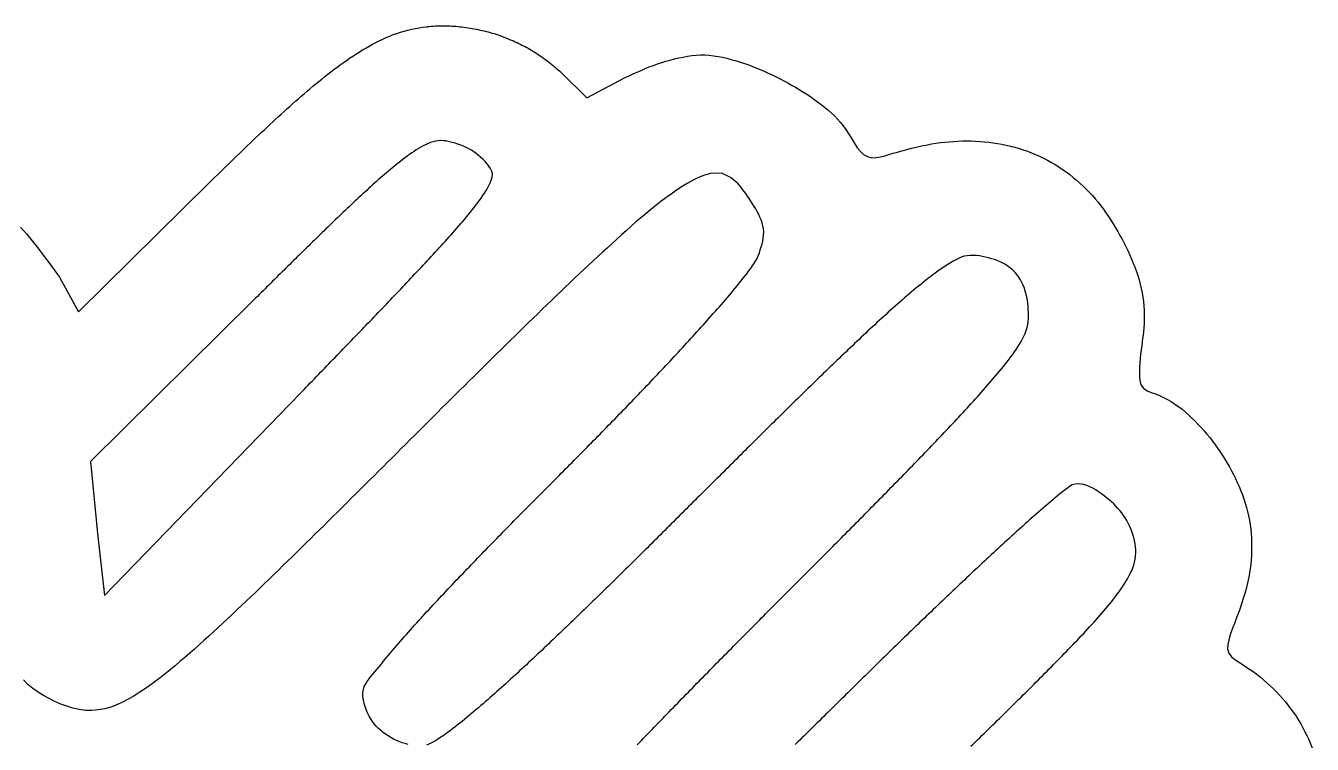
# Model space of a CAD drawing. Extents: x 94.2 to 110.9, y 183.9 to 225.2.
# Drawn here: x 106.144 to 109.199, y 187.63 to 189.335 of the extents above; entities that cross this region are included whole.
import ezdxf

# ---------------------------------------------------------------- set-up
doc = ezdxf.new("R2010")
doc.units = 0
doc.layers.add('CALQUE_1', color=7, linetype='CONTINUOUS')

msp = doc.modelspace()

# ---------------------------------------------------------------- linework, layer by layer
at = {"layer": 'CALQUE_1', "color": 7}
for points in [[(106.5795, 188.9619), (106.586, 188.9683), (106.5925, 188.9746), (106.599, 188.981), (106.6055, 188.9874), (106.612, 188.9937), (106.6186, 189.0001), (106.6251, 189.0064), (106.6316, 189.0128), (106.6381, 189.0191), (106.6447, 189.0255), (106.6512, 189.0318), (106.6578, 189.0381), (106.6643, 189.0444), (106.6709, 189.0507), (106.6775, 189.057), (106.684, 189.0633), (106.6906, 189.0696), (106.6972, 189.0758), (106.7039, 189.0821), (106.7105, 189.0883), (106.7171, 189.0945), (106.7238, 189.1007), (106.7305, 189.1069), (106.7371, 189.1131), (106.7438, 189.1192), (106.7506, 189.1254), (106.7573, 189.1315), (106.764, 189.1376), (106.7708, 189.1437), (106.7776, 189.1497), (106.7844, 189.1557), (106.7913, 189.1617), (106.7982, 189.1677), (106.805, 189.1736), (106.812, 189.1795), (106.8189, 189.1854), (106.8259, 189.1913), (106.8329, 189.1971), (106.84, 189.2028), (106.8471, 189.2085), (106.8542, 189.2142), (106.8614, 189.2199), (106.8686, 189.2255), (106.8758, 189.231), (106.8831, 189.2365), (106.8904, 189.2419), (106.8978, 189.2472), (106.9053, 189.2525), (106.9128, 189.2577), (106.9203, 189.2628), (106.9279, 189.2678), (106.9356, 189.2726), (106.9434, 189.2774), (106.9512, 189.282), (106.9591, 189.2866), (106.9671, 189.2909), (106.9751, 189.2952), (106.9833, 189.2993), (106.9915, 189.3032), (106.9998, 189.3069), (107.0082, 189.3105), (107.0167, 189.3138), (107.0252, 189.3169), (107.0339, 189.3198), (107.0426, 189.3224), (107.0514, 189.3247), (107.0603, 189.3267), (107.0692, 189.3284), (107.0782, 189.3299), (107.0872, 189.3313), (107.0962, 189.3326)], [(107.0962, 189.3326), (107.0971, 189.3331)], [(107.0971, 189.3331), (107.102, 189.3334), (107.1068, 189.3338), (107.1117, 189.3341), (107.1166, 189.3344), (107.1214, 189.3346), (107.1263, 189.3348), (107.1312, 189.3349), (107.1361, 189.335), (107.1409, 189.3349), (107.1458, 189.3348), (107.1507, 189.3346), (107.1555, 189.3343), (107.1604, 189.334), (107.1652, 189.3336), (107.1701, 189.3331), (107.1749, 189.3325), (107.1798, 189.332), (107.1846, 189.3313), (107.1895, 189.3307), (107.1943, 189.33), (107.1991, 189.3292), (107.2039, 189.3284), (107.2087, 189.3276), (107.2135, 189.3267), (107.2183, 189.3258), (107.2231, 189.3248), (107.2278, 189.3238), (107.2326, 189.3227), (107.2373, 189.3215), (107.242, 189.3202), (107.2467, 189.3189), (107.2514, 189.3176), (107.2561, 189.3162), (107.2607, 189.3147), (107.2653, 189.3131), (107.2699, 189.3115), (107.2745, 189.3099), (107.2791, 189.3082), (107.2837, 189.3064), (107.2882, 189.3046), (107.2927, 189.3027), (107.2972, 189.3008), (107.3017, 189.2989), (107.3062, 189.2969), (107.3106, 189.2948), (107.315, 189.2927), (107.3194, 189.2906), (107.3238, 189.2884), (107.3281, 189.2862), (107.3324, 189.2839), (107.3367, 189.2815), (107.341, 189.2791), (107.3452, 189.2767), (107.3494, 189.2742), (107.3535, 189.2716), (107.3576, 189.269), (107.3617, 189.2663), (107.3657, 189.2636), (107.3697, 189.2608), (107.3736, 189.2579), (107.3775, 189.255), (107.3814, 189.2521), (107.3853, 189.2491), (107.3891, 189.2461), (107.3929, 189.243), (107.3967, 189.2399), (107.4004, 189.2368), (107.4042, 189.2337), (107.4079, 189.2306), (107.4117, 189.2274), (107.4154, 189.2243)], [(107.567, 189.2119), (107.5765, 189.2163), (107.586, 189.2206), (107.5955, 189.2249), (107.6051, 189.2291), (107.6147, 189.2332), (107.6244, 189.2371), (107.6342, 189.2408), (107.644, 189.2443), (107.6539, 189.2475), (107.6639, 189.2506), (107.674, 189.2535), (107.6841, 189.2561), (107.6943, 189.2585), (107.7046, 189.2607), (107.7149, 189.2626), (107.7253, 189.2642), (107.7357, 189.2652), (107.7461, 189.2657), (107.7565, 189.2656), (107.7669, 189.265), (107.7773, 189.2638), (107.7877, 189.2621), (107.798, 189.2601), (107.8083, 189.2578), (107.8184, 189.2552), (107.8285, 189.2523), (107.8385, 189.2493), (107.8485, 189.246), (107.8583, 189.2426), (107.8681, 189.2389), (107.8778, 189.2351), (107.8875, 189.2312), (107.8971, 189.227), (107.9066, 189.2227), (107.9161, 189.2183), (107.9255, 189.2137), (107.9349, 189.209), (107.9441, 189.2042), (107.9533, 189.1992), (107.9625, 189.1941), (107.9715, 189.1889), (107.9805, 189.1836), (107.9894, 189.1781), (107.9982, 189.1724), (108.0069, 189.1667), (108.0155, 189.1607), (108.0241, 189.1546), (108.0325, 189.1484), (108.0407, 189.1419), (108.0487, 189.1352), (108.0565, 189.1282), (108.064, 189.121), (108.0713, 189.1134), (108.0782, 189.1055), (108.0848, 189.0974), (108.091, 189.089), (108.0969, 189.0803), (108.1025, 189.0714), (108.1077, 189.0624), (108.1131, 189.0534), (108.119, 189.0448), (108.1257, 189.0368), (108.1334, 189.0296), (108.1424, 189.0243), (108.1525, 189.0218), (108.163, 189.0219), (108.1733, 189.0238), (108.1834, 189.0266), (108.1934, 189.0295), (108.2035, 189.0324), (108.2136, 189.0352), (108.2237, 189.038), (108.2338, 189.0407), (108.2439, 189.0433), (108.2541, 189.0458), (108.2642, 189.0482), (108.2744, 189.0504), (108.2847, 189.0525), (108.2949, 189.0544), (108.3052, 189.0561), (108.3156, 189.0575), (108.326, 189.0588), (108.3364, 189.0598), (108.3468, 189.0606), (108.3573, 189.0611), (108.3678, 189.0615), (108.3782, 189.0616), (108.3887, 189.0615), (108.3992, 189.0611), (108.4097, 189.0605), (108.4201, 189.0597), (108.4306, 189.0586), (108.441, 189.0573), (108.4513, 189.0557), (108.4616, 189.0539), (108.4719, 189.0518), (108.4821, 189.0494), (108.4923, 189.0468), (108.5023, 189.0439), (108.5123, 189.0407), (108.5222, 189.0372), (108.532, 189.0335), (108.5416, 189.0295), (108.5512, 189.0252), (108.5606, 189.0206), (108.5699, 189.0158), (108.5791, 189.0107), (108.5882, 189.0054), (108.597, 188.9998), (108.6058, 188.994), (108.6143, 188.988), (108.6227, 188.9817), (108.6309, 188.9752), (108.639, 188.9685), (108.6469, 188.9615), (108.6545, 188.9544), (108.662, 188.9471), (108.6693, 188.9395), (108.6764, 188.9318), (108.6833, 188.9239), (108.69, 188.9159), (108.6964, 188.9077), (108.7027, 188.8993), (108.7088, 188.8908), (108.7147, 188.8822), (108.7205, 188.8734), (108.7261, 188.8646), (108.7315, 188.8556), (108.7368, 188.8466), (108.7419, 188.8374), (108.7469, 188.8282), (108.7518, 188.8189), (108.7565, 188.8096), (108.7611, 188.8002), (108.7654, 188.7907), (108.7696, 188.7811), (108.7736, 188.7714), (108.7774, 188.7617), (108.7809, 188.7518), (108.7842, 188.7419), (108.7872, 188.7318), (108.79, 188.7217), (108.7924, 188.7115), (108.7945, 188.7012), (108.7963, 188.6909), (108.7977, 188.6805), (108.7987, 188.6701), (108.7994, 188.6597), (108.7996, 188.6493), (108.7995, 188.6388), (108.7991, 188.6284), (108.7984, 188.6179), (108.7975, 188.6075), (108.7964, 188.5971), (108.7951, 188.5866), (108.7938, 188.5762), (108.7924, 188.5659), (108.7911, 188.5555), (108.7899, 188.5451), (108.7891, 188.5347), (108.7885, 188.5243), (108.7882, 188.5139), (108.7881, 188.5033), (108.7888, 188.4929), (108.7917, 188.4829), (108.798, 188.4746), (108.8068, 188.4689), (108.8163, 188.4647), (108.8262, 188.4613), (108.8359, 188.4574), (108.8454, 188.453), (108.8547, 188.4482), (108.8638, 188.4429), (108.8726, 188.4372), (108.8811, 188.4311), (108.8894, 188.4247), (108.8974, 188.418), (108.9053, 188.4111), (108.9129, 188.4039), (108.9203, 188.3966), (108.9276, 188.389), (108.9347, 188.3814), (108.9417, 188.3735), (108.9484, 188.3656), (108.955, 188.3575), (108.9614, 188.3492), (108.9677, 188.3408), (108.9738, 188.3323), (108.9797, 188.3237), (108.9855, 188.315), (108.9911, 188.3061), (108.9965, 188.2972), (109.0017, 188.2881), (109.0067, 188.279), (109.0116, 188.2697), (109.0162, 188.2603), (109.0206, 188.2508), (109.0249, 188.2413), (109.0288, 188.2316), (109.0326, 188.2218), (109.0361, 188.212), (109.0394, 188.202), (109.0423, 188.192), (109.045, 188.1819), (109.0473, 188.1717), (109.0494, 188.1614), (109.051, 188.1511), (109.0524, 188.1407), (109.0534, 188.1303), (109.0541, 188.1199), (109.0545, 188.1094), (109.0546, 188.0989), (109.0545, 188.0884), (109.054, 188.078), (109.0533, 188.0675), (109.0524, 188.0571), (109.0511, 188.0467), (109.0496, 188.0364), (109.0478, 188.0261), (109.0457, 188.0158), (109.0434, 188.0056), (109.0408, 187.9955), (109.038, 187.9854), (109.0349, 187.9754), (109.0317, 187.9655), (109.0283, 187.9556), (109.0248, 187.9457), (109.0211, 187.9359), (109.0173, 187.9262), (109.0136, 187.9164), (109.0099, 187.9066), (109.0064, 187.8968), (109.0031, 187.8869), (109.0003, 187.8768), (108.9981, 187.8665), (108.9976, 187.8561), (109.0003, 187.846), (109.0065, 187.8376), (109.0146, 187.831), (109.0233, 187.8252), (109.0321, 187.8196), (109.0409, 187.814), (109.0496, 187.8082), (109.0582, 187.8022), (109.0667, 187.796), (109.075, 187.7895), (109.0831, 187.7828), (109.091, 187.7759), (109.0988, 187.7688), (109.1064, 187.7615), (109.1138, 187.754), (109.1211, 187.7462), (109.1281, 187.7383), (109.1349, 187.7302), (109.1415, 187.722), (109.1479, 187.7135), (109.1541, 187.7049), (109.16, 187.6962), (109.1657, 187.6873), (109.1711, 187.6782), (109.1763, 187.6691), (109.1813, 187.6597), (109.186, 187.6503), (109.1905, 187.6408), (109.1946, 187.6311), (109.1986, 187.6213)], [(107.4154, 189.2243), (107.476, 189.1637), (107.567, 189.2119)], [(107.1426, 189.0617), (107.1363, 189.0622), (107.1299, 189.0624), (107.1236, 189.062), (107.1174, 189.061), (107.1112, 189.0595), (107.1051, 189.0575), (107.0992, 189.0553), (107.0934, 189.0527), (107.0877, 189.0499), (107.0821, 189.0469), (107.0766, 189.0437), (107.0712, 189.0404), (107.0659, 189.0369), (107.0607, 189.0333), (107.0555, 189.0297), (107.0504, 189.0259), (107.0453, 189.0221), (107.0403, 189.0183), (107.0353, 189.0144), (107.0303, 189.0105), (107.0253, 189.0065), (107.0204, 189.0026), (107.0155, 188.9985), (107.0106, 188.9945), (107.0058, 188.9904), (107.0009, 188.9863), (106.9961, 188.9822), (106.9913, 188.9781), (106.9865, 188.9739), (106.9818, 188.9698), (106.977, 188.9656), (106.9723, 188.9613), (106.9675, 188.9571), (106.9628, 188.9529), (106.9581, 188.9486), (106.9535, 188.9443), (106.9488, 188.94), (106.9441, 188.9358), (106.9395, 188.9315), (106.9348, 188.9271), (106.9302, 188.9228), (106.9255, 188.9185), (106.9209, 188.9142), (106.9163, 188.9098), (106.9117, 188.9055), (106.9071, 188.9011), (106.9025, 188.8968), (106.8979, 188.8924), (106.8933, 188.888), (106.8887, 188.8836), (106.8841, 188.8793), (106.8795, 188.8749), (106.875, 188.8705), (106.8704, 188.8661), (106.8659, 188.8617), (106.8613, 188.8573), (106.8567, 188.8529), (106.8522, 188.8485), (106.8476, 188.844), (106.8431, 188.8396), (106.8386, 188.8352), (106.834, 188.8308), (106.8295, 188.8263), (106.825, 188.8219), (106.8204, 188.8175), (106.8159, 188.813), (106.8114, 188.8086), (106.8068, 188.8042), (106.8023, 188.7997), (106.7978, 188.7953), (106.7933, 188.7909), (106.7888, 188.7864), (106.7842, 188.782), (106.7797, 188.7775), (106.7752, 188.7731), (106.7707, 188.7686), (106.7662, 188.7642), (106.7617, 188.7597), (106.7572, 188.7553), (106.7527, 188.7508), (106.7482, 188.7463), (106.7436, 188.7419), (106.7391, 188.7374), (106.7346, 188.733), (106.7301, 188.7285), (106.7256, 188.724), (106.7211, 188.7196), (106.7166, 188.7151), (106.7121, 188.7107), (106.7076, 188.7062), (106.7031, 188.7017), (106.6986, 188.6973), (106.6941, 188.6928), (106.6896, 188.6883), (106.6851, 188.6839)], [(106.7952, 188.462), (106.8001, 188.4671), (106.805, 188.4721), (106.8099, 188.4772), (106.8147, 188.4822), (106.8196, 188.4873), (106.8245, 188.4923), (106.8294, 188.4974), (106.8343, 188.5024), (106.8392, 188.5075), (106.8441, 188.5125), (106.849, 188.5176), (106.8539, 188.5226), (106.8588, 188.5277), (106.8637, 188.5327), (106.8686, 188.5378), (106.8735, 188.5428), (106.8784, 188.5479), (106.8833, 188.5529), (106.8882, 188.558), (106.8931, 188.563), (106.8979, 188.5681), (106.9028, 188.5731), (106.9077, 188.5782), (106.9126, 188.5833), (106.9175, 188.5883), (106.9224, 188.5934), (106.9273, 188.5984), (106.9321, 188.6035), (106.937, 188.6086), (106.9419, 188.6136), (106.9468, 188.6187), (106.9517, 188.6238), (106.9565, 188.6288), (106.9614, 188.6339), (106.9663, 188.639), (106.9711, 188.644), (106.976, 188.6491), (106.9809, 188.6542), (106.9858, 188.6593), (106.9906, 188.6643), (106.9955, 188.6694), (107.0003, 188.6745), (107.0052, 188.6796), (107.0101, 188.6847), (107.0149, 188.6897), (107.0198, 188.6948), (107.0246, 188.6999), (107.0295, 188.705), (107.0343, 188.7101), (107.0391, 188.7152), (107.044, 188.7203), (107.0488, 188.7254), (107.0536, 188.7305), (107.0585, 188.7357), (107.0633, 188.7408), (107.0681, 188.7459), (107.0729, 188.751), (107.0777, 188.7561), (107.0825, 188.7613), (107.0874, 188.7664), (107.0922, 188.7716), (107.0969, 188.7767), (107.1017, 188.7819), (107.1065, 188.787), (107.1113, 188.7922), (107.1161, 188.7973), (107.1208, 188.8025), (107.1256, 188.8077), (107.1304, 188.8129), (107.1351, 188.8181), (107.1398, 188.8233), (107.1446, 188.8285), (107.1493, 188.8337), (107.154, 188.839), (107.1586, 188.8442), (107.1633, 188.8495), (107.1679, 188.8548), (107.1725, 188.8601), (107.1771, 188.8654), (107.1817, 188.8708), (107.1862, 188.8762), (107.1907, 188.8816), (107.1952, 188.887), (107.1996, 188.8925), (107.204, 188.898), (107.2083, 188.9035), (107.2126, 188.9091), (107.2169, 188.9147), (107.221, 188.9203), (107.2251, 188.9261), (107.2291, 188.9318), (107.233, 188.9377), (107.2368, 188.9437), (107.2403, 188.9497), (107.2437, 188.9559), (107.2467, 188.9622), (107.2493, 188.9688), (107.2513, 188.9756), (107.252, 188.9826), (107.2506, 188.9895), (107.2476, 188.9959), (107.2438, 189.0018), (107.2394, 189.0074), (107.2348, 189.0127), (107.2299, 189.0177), (107.2247, 189.0225), (107.2193, 189.027), (107.2137, 189.0314), (107.2079, 189.0355), (107.202, 189.0393), (107.1959, 189.0429), (107.1896, 189.0461), (107.1833, 189.049), (107.1767, 189.0516), (107.1701, 189.0539), (107.1634, 189.056), (107.1566, 189.0579), (107.1498, 189.0597), (107.1429, 189.0614)], [(107.1429, 189.0614), (107.1426, 189.0617)], [(107.8002, 188.9844), (107.7849, 188.9855), (107.7699, 188.9845), (107.7552, 188.9806), (107.7411, 188.9746), (107.7274, 188.9677), (107.7141, 188.9602), (107.7012, 188.9523), (107.6886, 188.944), (107.6761, 188.9354), (107.6638, 188.9266), (107.6517, 188.9175), (107.6397, 188.9082), (107.6278, 188.8987), (107.6161, 188.889), (107.6045, 188.8792), (107.5929, 188.8693), (107.5814, 188.8592), (107.57, 188.8491), (107.5587, 188.8389), (107.5474, 188.8287), (107.5361, 188.8184), (107.5249, 188.8082), (107.5137, 188.7979), (107.5025, 188.7876), (107.4914, 188.7772), (107.4803, 188.7668), (107.4692, 188.7565), (107.4581, 188.7461), (107.4471, 188.7356), (107.4361, 188.7252), (107.4251, 188.7147), (107.4141, 188.7043), (107.4032, 188.6938), (107.3922, 188.6832), (107.3813, 188.6727), (107.3704, 188.6622), (107.3595, 188.6516), (107.3486, 188.6411), (107.3377, 188.6305), (107.3269, 188.6199), (107.316, 188.6093), (107.3052, 188.5987), (107.2943, 188.5881), (107.2835, 188.5774), (107.2726, 188.5668), (107.2618, 188.5562), (107.251, 188.5455), (107.2402, 188.5348), (107.2294, 188.5242), (107.2186, 188.5135), (107.2078, 188.5028), (107.197, 188.4921), (107.1862, 188.4814), (107.1754, 188.4707), (107.1646, 188.46), (107.1539, 188.4493), (107.1431, 188.4386), (107.1323, 188.4279), (107.1215, 188.4172), (107.1108, 188.4064), (107.1, 188.3957), (107.0893, 188.385), (107.0785, 188.3743), (107.0677, 188.3636), (107.057, 188.3528), (107.0462, 188.3421), (107.0355, 188.3314), (107.0247, 188.3206), (107.0139, 188.3099), (107.0032, 188.2992), (106.9924, 188.2885), (106.9817, 188.2778), (106.9709, 188.267), (106.9601, 188.2563), (106.9494, 188.2456), (106.9386, 188.2349), (106.9278, 188.2242), (106.917, 188.2135), (106.9062, 188.2028), (106.8955, 188.1921), (106.8847, 188.1814), (106.8739, 188.1708), (106.8631, 188.1601), (106.8523, 188.1494), (106.8415, 188.1388), (106.8306, 188.1281), (106.8198, 188.1174), (106.809, 188.1068), (106.7982, 188.0962), (106.7873, 188.0855), (106.7765, 188.0749), (106.7656, 188.0643), (106.7547, 188.0537), (106.7439, 188.0431), (106.733, 188.0325), (106.7221, 188.022), (106.7111, 188.0114), (106.7002, 188.0009), (106.6893, 187.9904), (106.6783, 187.9799), (106.6673, 187.9694), (106.6563, 187.9589), (106.6453, 187.9485), (106.6342, 187.9381), (106.6231, 187.9277), (106.612, 187.9173), (106.6009, 187.907), (106.5897, 187.8967), (106.5785, 187.8864), (106.5672, 187.8762), (106.556, 187.866), (106.5446, 187.8558), (106.5333, 187.8458), (106.5218, 187.8358), (106.5102, 187.8259), (106.4986, 187.8161), (106.4869, 187.8065), (106.475, 187.797), (106.463, 187.7877), (106.4509, 187.7785), (106.4386, 187.7696), (106.4262, 187.7608), (106.4136, 187.7524), (106.4007, 187.7443), (106.3875, 187.7367), (106.374, 187.7298), (106.3601, 187.7235), (106.3459, 187.7182), (106.3312, 187.714), (106.3163, 187.7112), (106.3011, 187.7099), (106.2859, 187.7103), (106.2708, 187.7122), (106.256, 187.7155), (106.2414, 187.72), (106.2272, 187.7254), (106.2133, 187.7314), (106.1997, 187.7382), (106.1863, 187.7455), (106.1733, 187.7535), (106.1609, 187.7622), (106.1492, 187.7719), (106.1384, 187.7826)], [(106.224, 188.7387), (106.2695, 188.656), (106.5795, 188.9619)], [(107.052, 187.6295), (107.0449, 187.6314), (107.0379, 187.6335), (107.0309, 187.6361), (107.0241, 187.639), (107.0174, 187.6422), (107.0109, 187.6457), (107.0046, 187.6495), (106.9984, 187.6536), (106.9925, 187.658), (106.9868, 187.6626), (106.9814, 187.6676), (106.9763, 187.6728), (106.9715, 187.6783), (106.9671, 187.6841), (106.963, 187.6902), (106.9593, 187.6965), (106.956, 187.7031), (106.9531, 187.7099), (106.9506, 187.7168), (106.9485, 187.7239), (106.9468, 187.731), (106.9455, 187.7383), (106.9446, 187.7456), (106.9441, 187.7529), (106.9463, 187.7595), (106.9476, 187.7666), (106.9512, 187.7729), (106.955, 187.779), (106.9593, 187.7849), (106.9637, 187.7907), (106.9682, 187.7964), (106.9729, 187.8019), (106.9776, 187.8075), (106.9822, 187.8131), (106.9868, 187.8187), (106.9915, 187.8243), (106.9961, 187.8299), (107.0007, 187.8355), (107.0054, 187.8411), (107.01, 187.8467), (107.0147, 187.8523), (107.0194, 187.8578), (107.0241, 187.8633), (107.0289, 187.8688), (107.0336, 187.8743), (107.0384, 187.8798), (107.0432, 187.8853), (107.048, 187.8907), (107.0528, 187.8962), (107.0577, 187.9016), (107.0625, 187.907), (107.0674, 187.9124), (107.0722, 187.9178), (107.0771, 187.9232), (107.082, 187.9286), (107.0869, 187.9339), (107.0918, 187.9393), (107.0967, 187.9446), (107.1016, 187.95), (107.1066, 187.9553), (107.1115, 187.9607), (107.1165, 187.966), (107.1214, 187.9713), (107.1264, 187.9766), (107.1314, 187.9819), (107.1363, 187.9872), (107.1413, 187.9925), (107.1463, 187.9978), (107.1513, 188.003), (107.1563, 188.0083), (107.1613, 188.0136), (107.1663, 188.0189), (107.1713, 188.0241), (107.1763, 188.0294), (107.1814, 188.0346), (107.1864, 188.0399), (107.1914, 188.0451), (107.1965, 188.0504), (107.2015, 188.0556), (107.2065, 188.0608), (107.2116, 188.0661), (107.2166, 188.0713), (107.2217, 188.0765), (107.2267, 188.0818), (107.2318, 188.087), (107.2368, 188.0922), (107.2419, 188.0974), (107.247, 188.1026), (107.252, 188.1078), (107.2571, 188.113), (107.2622, 188.1182), (107.2673, 188.1234), (107.2724, 188.1286), (107.2774, 188.1338), (107.2825, 188.139), (107.2876, 188.1442), (107.2927, 188.1493), (107.2978, 188.1545), (107.3029, 188.1597), (107.308, 188.1649), (107.3131, 188.17), (107.3183, 188.1752), (107.3234, 188.1804), (107.3285, 188.1855), (107.3336, 188.1907), (107.3387, 188.1958), (107.3438, 188.201), (107.349, 188.2061), (107.3541, 188.2113), (107.3592, 188.2165), (107.3643, 188.2216), (107.3695, 188.2268), (107.3746, 188.2319), (107.3797, 188.2371), (107.3849, 188.2422), (107.39, 188.2474), (107.3951, 188.2525), (107.4002, 188.2577), (107.4054, 188.2628), (107.4105, 188.268), (107.4156, 188.2731), (107.4207, 188.2783), (107.4259, 188.2834), (107.431, 188.2886), (107.4361, 188.2937), (107.4412, 188.2989), (107.4464, 188.304), (107.4515, 188.3092), (107.4566, 188.3144), (107.4617, 188.3195), (107.4668, 188.3247), (107.4719, 188.3298), (107.477, 188.335), (107.4821, 188.3402), (107.4872, 188.3454), (107.4923, 188.3505), (107.4974, 188.3557), (107.5025, 188.3609), (107.5076, 188.3661), (107.5127, 188.3713), (107.5178, 188.3765), (107.5229, 188.3817), (107.528, 188.3869), (107.533, 188.3921), (107.5381, 188.3973), (107.5432, 188.4025), (107.5482, 188.4077), (107.5533, 188.4129), (107.5584, 188.4181), (107.5634, 188.4233), (107.5685, 188.4286), (107.5735, 188.4338), (107.5785, 188.439), (107.5836, 188.4443), (107.5886, 188.4495), (107.5936, 188.4547), (107.5987, 188.46), (107.6037, 188.4652), (107.6087, 188.4705), (107.6137, 188.4758), (107.6188, 188.481), (107.6238, 188.4863), (107.6288, 188.4915), (107.6338, 188.4968), (107.6388, 188.5021), (107.6438, 188.5074), (107.6488, 188.5126), (107.6538, 188.5179), (107.6587, 188.5232), (107.6637, 188.5285), (107.6687, 188.5338), (107.6737, 188.5391), (107.6786, 188.5444), (107.6836, 188.5497), (107.6885, 188.5551), (107.6935, 188.5604), (107.6984, 188.5657), (107.7034, 188.571), (107.7083, 188.5764), (107.7132, 188.5817), (107.7181, 188.5871), (107.723, 188.5924), (107.728, 188.5978), (107.7328, 188.6032), (107.7377, 188.6085), (107.7426, 188.6139), (107.7475, 188.6193), (107.7523, 188.6247), (107.7572, 188.6301), (107.762, 188.6355), (107.7669, 188.641), (107.7717, 188.6464), (107.7765, 188.6519), (107.7813, 188.6573), (107.7861, 188.6628), (107.7908, 188.6683), (107.7956, 188.6738), (107.8004, 188.6793), (107.8051, 188.6848), (107.8098, 188.6903), (107.8146, 188.6958), (107.8193, 188.7014), (107.8239, 188.7069), (107.8286, 188.7125), (107.8332, 188.7181), (107.8378, 188.7237), (107.8424, 188.7294), (107.8469, 188.735), (107.8514, 188.7408), (107.8559, 188.7465), (107.8602, 188.7523), (107.8645, 188.7582), (107.8687, 188.7641), (107.8728, 188.7701), (107.8768, 188.7762), (107.8803, 188.7826), (107.8832, 188.7892), (107.8858, 188.796), (107.888, 188.803), (107.8901, 188.81), (107.8921, 188.817), (107.8938, 188.824), (107.8952, 188.8312), (107.896, 188.8384), (107.8961, 188.8457), (107.8956, 188.853), (107.8943, 188.8601), (107.8924, 188.8672), (107.8901, 188.874), (107.8873, 188.8808), (107.8843, 188.8874), (107.8809, 188.8938), (107.8774, 188.9002), (107.8737, 188.9064), (107.8698, 188.9126), (107.8658, 188.9187), (107.8618, 188.9247), (107.8577, 188.9307), (107.8535, 188.9366), (107.8491, 188.9424), (107.8447, 188.9482), (107.8401, 188.9539), (107.8353, 188.9595), (107.8302, 188.9647), (107.8248, 188.9695), (107.8189, 188.9737), (107.8126, 188.9772), (107.806, 188.9804), (107.7993, 188.9833)], [(107.7993, 188.9833), (107.8002, 188.9844)], [(106.1319, 188.8569), (106.1458, 188.8409), (106.1594, 188.8245), (106.1727, 188.8077), (106.1857, 188.7907), (106.1986, 188.7735), (106.2113, 188.7561), (106.224, 188.7387)], [(107.5959, 187.6285), (107.601, 187.6338), (107.606, 187.639), (107.6111, 187.6442), (107.6161, 187.6495), (107.6211, 187.6547), (107.6262, 187.6599), (107.6312, 187.6651), (107.6363, 187.6704), (107.6413, 187.6756), (107.6464, 187.6808), (107.6515, 187.686), (107.6565, 187.6913), (107.6616, 187.6965), (107.6666, 187.7017), (107.6717, 187.7069), (107.6768, 187.7121), (107.6818, 187.7173), (107.6869, 187.7225), (107.692, 187.7277), (107.697, 187.7329), (107.7021, 187.7381), (107.7072, 187.7433), (107.7123, 187.7485), (107.7173, 187.7537), (107.7224, 187.7589), (107.7275, 187.7641), (107.7326, 187.7693), (107.7377, 187.7745), (107.7428, 187.7797), (107.7479, 187.7849), (107.7529, 187.7901), (107.758, 187.7953), (107.7631, 187.8004), (107.7682, 187.8056), (107.7733, 187.8108), (107.7784, 187.816), (107.7835, 187.8212), (107.7886, 187.8263), (107.7937, 187.8315), (107.7988, 187.8367), (107.8039, 187.8418), (107.8091, 187.847), (107.8142, 187.8522), (107.8193, 187.8573), (107.8244, 187.8625), (107.8295, 187.8677), (107.8346, 187.8728), (107.8397, 187.878), (107.8448, 187.8832), (107.85, 187.8883), (107.8551, 187.8935), (107.8602, 187.8986), (107.8653, 187.9038), (107.8704, 187.9089), (107.8756, 187.9141), (107.8807, 187.9192), (107.8858, 187.9244), (107.8909, 187.9295), (107.8961, 187.9347), (107.9012, 187.9398), (107.9063, 187.945), (107.9115, 187.9501), (107.9166, 187.9553), (107.9217, 187.9604), (107.9268, 187.9656), (107.932, 187.9707), (107.9371, 187.9759), (107.9422, 187.981), (107.9474, 187.9862), (107.9525, 187.9913), (107.9576, 187.9965), (107.9628, 188.0016), (107.9679, 188.0067), (107.973, 188.0119), (107.9782, 188.017), (107.9833, 188.0222), (107.9884, 188.0273), (107.9936, 188.0325), (107.9987, 188.0376), (108.0038, 188.0428), (108.009, 188.0479), (108.0141, 188.053), (108.0192, 188.0582), (108.0244, 188.0633), (108.0295, 188.0685), (108.0346, 188.0736), (108.0398, 188.0788), (108.0449, 188.0839), (108.05, 188.0891), (108.0552, 188.0942), (108.0603, 188.0994), (108.0654, 188.1045), (108.0705, 188.1097), (108.0757, 188.1148), (108.0808, 188.12), (108.0859, 188.1251), (108.091, 188.1303), (108.0962, 188.1354), (108.1013, 188.1406), (108.1064, 188.1457), (108.1115, 188.1509), (108.1166, 188.1561), (108.1218, 188.1612), (108.1269, 188.1664), (108.132, 188.1715), (108.1371, 188.1767), (108.1422, 188.1819), (108.1473, 188.187), (108.1524, 188.1922), (108.1575, 188.1974), (108.1626, 188.2025), (108.1677, 188.2077), (108.1729, 188.2129), (108.178, 188.2181), (108.1831, 188.2232), (108.1881, 188.2284), (108.1932, 188.2336), (108.1983, 188.2388), (108.2034, 188.244), (108.2085, 188.2492), (108.2136, 188.2544), (108.2187, 188.2595), (108.2238, 188.2647), (108.2288, 188.2699), (108.2339, 188.2751), (108.239, 188.2803), (108.2441, 188.2856), (108.2491, 188.2908), (108.2542, 188.296), (108.2592, 188.3012), (108.2643, 188.3064), (108.2693, 188.3116), (108.2744, 188.3169), (108.2794, 188.3221), (108.2845, 188.3273), (108.2895, 188.3326), (108.2946, 188.3378), (108.2996, 188.3431), (108.3046, 188.3483), (108.3096, 188.3536), (108.3146, 188.3588), (108.3197, 188.3641), (108.3247, 188.3694), (108.3297, 188.3746), (108.3347, 188.3799), (108.3397, 188.3852), (108.3446, 188.3905), (108.3496, 188.3958), (108.3546, 188.4011), (108.3595, 188.4064), (108.3645, 188.4117), (108.3694, 188.417), (108.3744, 188.4224), (108.3793, 188.4277), (108.3842, 188.4331), (108.3891, 188.4385), (108.394, 188.4438), (108.3989, 188.4492), (108.4037, 188.4546), (108.4086, 188.46), (108.4134, 188.4655), (108.4182, 188.4709), (108.423, 188.4764), (108.4278, 188.4818), (108.4326, 188.4873), (108.4373, 188.4928), (108.442, 188.4984), (108.4467, 188.5039), (108.4514, 188.5095), (108.4561, 188.515), (108.4607, 188.5207), (108.4653, 188.5263), (108.4698, 188.532), (108.4743, 188.5377), (108.4788, 188.5434), (108.4832, 188.5492), (108.4875, 188.555), (108.4917, 188.561), (108.4958, 188.5669), (108.4998, 188.573), (108.5037, 188.5792), (108.5074, 188.5854), (108.5109, 188.5918), (108.5141, 188.5984), (108.517, 188.605), (108.5195, 188.6119), (108.5216, 188.6188), (108.5231, 188.626), (108.5241, 188.6332), (108.5246, 188.6404), (108.5247, 188.6477), (108.5246, 188.655), (108.5244, 188.6622), (108.5238, 188.6695), (108.5231, 188.6767), (108.5221, 188.6839), (108.5208, 188.6911), (108.5192, 188.6982), (108.5173, 188.7053), (108.5151, 188.7122), (108.5124, 188.719), (108.5094, 188.7256), (108.5059, 188.732), (108.502, 188.7382), (108.4977, 188.7441), (108.4929, 188.7496), (108.4878, 188.7548), (108.4823, 188.7596), (108.4765, 188.764), (108.4704, 188.768), (108.464, 188.7716), (108.4575, 188.7748), (108.4508, 188.7776), (108.444, 188.7801), (108.437, 188.7822), (108.43, 188.7842), (108.4228, 188.7859), (108.4157, 188.7874), (108.4084, 188.7887), (108.4012, 188.7896), (108.3939, 188.79), (108.3866, 188.79), (108.3794, 188.7893), (108.3723, 188.788), (108.3653, 188.7859), (108.3586, 188.783), (108.3521, 188.7797), (108.3458, 188.7761), (108.3395, 188.7724), (108.3334, 188.7685), (108.3273, 188.7645), (108.3213, 188.7605), (108.3153, 188.7564), (108.3094, 188.7522), (108.3035, 188.7479), (108.2976, 188.7436), (108.2918, 188.7393), (108.286, 188.7348), (108.2803, 188.7304), (108.2746, 188.7259), (108.2689, 188.7213), (108.2633, 188.7168), (108.2577, 188.7121), (108.2521, 188.7075), (108.2465, 188.7028), (108.241, 188.6981), (108.2355, 188.6934), (108.23, 188.6886), (108.2245, 188.6839), (108.219, 188.6791), (108.2136, 188.6743), (108.2081, 188.6694), (108.2027, 188.6646), (108.1973, 188.6597), (108.1919, 188.6549), (108.1865, 188.65), (108.1811, 188.6451), (108.1758, 188.6402), (108.1704, 188.6353), (108.165, 188.6304), (108.1597, 188.6255), (108.1544, 188.6205), (108.1491, 188.6156), (108.1437, 188.6106), (108.1384, 188.6056), (108.1331, 188.6007), (108.1278, 188.5957), (108.1225, 188.5907), (108.1173, 188.5857), (108.112, 188.5807), (108.1067, 188.5757), (108.1015, 188.5707), (108.0962, 188.5657), (108.0909, 188.5607), (108.0857, 188.5557), (108.0804, 188.5506), (108.0752, 188.5456), (108.0699, 188.5406), (108.0647, 188.5356), (108.0594, 188.5305), (108.0542, 188.5255), (108.049, 188.5204), (108.0437, 188.5154), (108.0385, 188.5103), (108.0333, 188.5053), (108.0281, 188.5002), (108.0229, 188.4952), (108.0176, 188.4901), (108.0124, 188.4851), (108.0072, 188.48), (108.002, 188.4749), (107.9968, 188.4698), (107.9916, 188.4648), (107.9864, 188.4597), (107.9812, 188.4546), (107.976, 188.4495), (107.9708, 188.4445), (107.9656, 188.4394), (107.9604, 188.4343), (107.9552, 188.4292), (107.9501, 188.4241), (107.9449, 188.419), (107.9397, 188.4139), (107.9345, 188.4088), (107.9293, 188.4037), (107.9242, 188.3986), (107.919, 188.3935), (107.9138, 188.3884), (107.9086, 188.3833), (107.9035, 188.3782), (107.8983, 188.3731), (107.8931, 188.368), (107.888, 188.3629), (107.8828, 188.3578), (107.8776, 188.3526), (107.8725, 188.3475), (107.8673, 188.3424), (107.8622, 188.3373), (107.857, 188.3322), (107.8518, 188.3271), (107.8467, 188.3219), (107.8415, 188.3168), (107.8364, 188.3117), (107.8312, 188.3066), (107.8261, 188.3014), (107.8209, 188.2963), (107.8158, 188.2912), (107.8106, 188.2861), (107.8055, 188.2809), (107.8003, 188.2758), (107.7952, 188.2707), (107.79, 188.2656), (107.7849, 188.2604), (107.7797, 188.2553), (107.7746, 188.2502), (107.7694, 188.245), (107.7643, 188.2399), (107.7591, 188.2348), (107.754, 188.2297), (107.7488, 188.2245), (107.7437, 188.2194), (107.7385, 188.2143), (107.7334, 188.2091), (107.7282, 188.204), (107.7231, 188.1989), (107.7179, 188.1937), (107.7128, 188.1886), (107.7076, 188.1835), (107.7025, 188.1784), (107.6973, 188.1732), (107.6922, 188.1681), (107.687, 188.163), (107.6819, 188.1579), (107.6767, 188.1527), (107.6716, 188.1476), (107.6664, 188.1425), (107.6613, 188.1374), (107.6561, 188.1322), (107.651, 188.1271), (107.6458, 188.122), (107.6407, 188.1169), (107.6355, 188.1118), (107.6303, 188.1066), (107.6252, 188.1015), (107.62, 188.0964), (107.6148, 188.0913), (107.6097, 188.0862), (107.6045, 188.0811), (107.5993, 188.076), (107.5942, 188.0709), (107.589, 188.0658), (107.5838, 188.0607), (107.5787, 188.0556), (107.5735, 188.0505), (107.5683, 188.0454), (107.5631, 188.0403), (107.5579, 188.0352), (107.5528, 188.0301), (107.5476, 188.025), (107.5424, 188.0199), (107.5372, 188.0148), (107.532, 188.0097), (107.5268, 188.0046), (107.5216, 187.9996), (107.5164, 187.9945), (107.5112, 187.9894), (107.506, 187.9843), (107.5008, 187.9793), (107.4956, 187.9742), (107.4904, 187.9691), (107.4852, 187.9641), (107.4799, 187.959), (107.4747, 187.9539), (107.4695, 187.9489), (107.4643, 187.9438), (107.4591, 187.9388), (107.4538, 187.9337), (107.4486, 187.9287), (107.4434, 187.9236), (107.4381, 187.9186), (107.4329, 187.9136), (107.4276, 187.9085), (107.4224, 187.9035), (107.4172, 187.8985), (107.4119, 187.8935), (107.4067, 187.8884), (107.4014, 187.8834), (107.3961, 187.8784), (107.3909, 187.8734), (107.3856, 187.8684), (107.3803, 187.8634), (107.3751, 187.8584), (107.3698, 187.8534), (107.3645, 187.8484), (107.3592, 187.8434), (107.3539, 187.8385), (107.3486, 187.8335), (107.3433, 187.8285), (107.338, 187.8236), (107.3327, 187.8186), (107.3273, 187.8137), (107.322, 187.8087), (107.3167, 187.8038), (107.3113, 187.7989), (107.306, 187.794), (107.3006, 187.789), (107.2952, 187.7842), (107.2899, 187.7793), (107.2845, 187.7744), (107.2791, 187.7695), (107.2737, 187.7646), (107.2683, 187.7598), (107.2629, 187.755), (107.2574, 187.7501), (107.252, 187.7453), (107.2465, 187.7405), (107.241, 187.7357), (107.2356, 187.731), (107.2301, 187.7262), (107.2246, 187.7215), (107.219, 187.7167), (107.2135, 187.712), (107.2079, 187.7074), (107.2024, 187.7027), (107.1968, 187.698), (107.1912, 187.6934), (107.1856, 187.6888), (107.18, 187.6842), (107.1743, 187.6796), (107.1686, 187.675), (107.1629, 187.6706), (107.1572, 187.6661), (107.1514, 187.6617), (107.1455, 187.6574), (107.1396, 187.6533), (107.1335, 187.6492), (107.1275, 187.6452), (107.1213, 187.6413), (107.1151, 187.6376), (107.1088, 187.634), (107.1023, 187.6307), (107.0955, 187.6281)], [(106.6851, 188.6839), (106.2979, 188.3008), (106.3144, 188.13), (106.3308, 187.9825), (106.7952, 188.462)], [(108.3881, 187.625), (108.3933, 187.6301), (108.3985, 187.6351), (108.4037, 187.6402), (108.4089, 187.6453), (108.4141, 187.6504), (108.4193, 187.6554), (108.4245, 187.6605), (108.4297, 187.6656), (108.4349, 187.6707), (108.4401, 187.6758), (108.4453, 187.6808), (108.4504, 187.6859), (108.4556, 187.691), (108.4608, 187.6961), (108.466, 187.7012), (108.4712, 187.7063), (108.4764, 187.7114), (108.4815, 187.7165), (108.4867, 187.7216), (108.4919, 187.7267), (108.497, 187.7318), (108.5022, 187.7369), (108.5074, 187.742), (108.5125, 187.7471), (108.5177, 187.7523), (108.5229, 187.7574), (108.528, 187.7625), (108.5332, 187.7676), (108.5383, 187.7728), (108.5434, 187.7779), (108.5486, 187.7831), (108.5537, 187.7882), (108.5588, 187.7933), (108.564, 187.7985), (108.5691, 187.8037), (108.5742, 187.8088), (108.5793, 187.814), (108.5844, 187.8192), (108.5895, 187.8243), (108.5946, 187.8295), (108.5997, 187.8347), (108.6048, 187.8399), (108.6099, 187.8451), (108.6149, 187.8503), (108.62, 187.8555), (108.6251, 187.8607), (108.6301, 187.866), (108.6351, 187.8712), (108.6402, 187.8765), (108.6452, 187.8817), (108.6502, 187.887), (108.6552, 187.8923), (108.6601, 187.8976), (108.6651, 187.9029), (108.67, 187.9083), (108.6749, 187.9137), (108.6798, 187.9191), (108.6846, 187.9245), (108.6894, 187.9299), (108.6942, 187.9353), (108.699, 187.9408), (108.7038, 187.9463), (108.7085, 187.9519), (108.7131, 187.9574), (108.7177, 187.9631), (108.7223, 187.9687), (108.7268, 187.9744), (108.7312, 187.9802), (108.7356, 187.986), (108.7399, 187.9919), (108.7441, 187.9978), (108.7482, 188.0038), (108.7522, 188.0099), (108.756, 188.0161), (108.7597, 188.0223), (108.7633, 188.0286), (108.7666, 188.0351), (108.7698, 188.0417), (108.7726, 188.0484), (108.775, 188.0552), (108.7769, 188.0623), (108.7783, 188.0694), (108.7791, 188.0766), (108.7794, 188.0839), (108.7793, 188.0912), (108.7788, 188.0985), (108.7778, 188.1058), (108.7765, 188.1131), (108.7748, 188.1203), (108.7728, 188.1274), (108.7704, 188.1344), (108.7677, 188.1413), (108.7648, 188.148), (108.7616, 188.1546), (108.7581, 188.1609), (108.7543, 188.1671), (108.7504, 188.173), (108.7462, 188.1788), (108.7418, 188.1843), (108.7371, 188.1897), (108.7322, 188.195), (108.7271, 188.2001), (108.7217, 188.2051), (108.7161, 188.21), (108.7103, 188.2148), (108.7042, 188.2196), (108.6979, 188.2243), (108.6913, 188.2289), (108.6846, 188.2333), (108.6777, 188.2373), (108.6708, 188.2409), (108.6637, 188.2438), (108.6566, 188.246), (108.6495, 188.2474), (108.6424, 188.2478), (108.6354, 188.2471), (108.6285, 188.2452), (108.6224, 188.2413), (108.6166, 188.2369), (108.6107, 188.2327), (108.6049, 188.2283), (108.5992, 188.2238), (108.5936, 188.2192), (108.588, 188.2145), (108.5824, 188.2099), (108.5769, 188.2052), (108.5713, 188.2005), (108.5658, 188.1958), (108.5603, 188.1911), (108.5548, 188.1863), (108.5493, 188.1815), (108.5439, 188.1767), (108.5384, 188.1719), (108.533, 188.1671), (108.5275, 188.1623), (108.5221, 188.1575), (108.5167, 188.1526), (108.5113, 188.1478), (108.5059, 188.1429), (108.5005, 188.138), (108.4951, 188.1332), (108.4897, 188.1283), (108.4843, 188.1234), (108.479, 188.1185), (108.4736, 188.1136), (108.4682, 188.1087), (108.4629, 188.1038), (108.4575, 188.0989), (108.4522, 188.0939), (108.4468, 188.089), (108.4415, 188.0841), (108.4362, 188.0791), (108.4308, 188.0742), (108.4255, 188.0693), (108.4202, 188.0643), (108.4149, 188.0594), (108.4096, 188.0544), (108.4042, 188.0494), (108.3989, 188.0445), (108.3936, 188.0395), (108.3883, 188.0345), (108.383, 188.0296), (108.3777, 188.0246), (108.3725, 188.0196), (108.3672, 188.0146), (108.3619, 188.0096), (108.3566, 188.0046), (108.3513, 187.9996), (108.346, 187.9946), (108.3408, 187.9896), (108.3355, 187.9846), (108.3302, 187.9796), (108.325, 187.9746), (108.3197, 187.9696), (108.3144, 187.9646), (108.3092, 187.9596), (108.3039, 187.9546), (108.2987, 187.9495), (108.2934, 187.9445), (108.2882, 187.9395), (108.2829, 187.9345), (108.2777, 187.9294), (108.2724, 187.9244), (108.2672, 187.9194), (108.262, 187.9143), (108.2567, 187.9093), (108.2515, 187.9042), (108.2463, 187.8992), (108.241, 187.8941), (108.2358, 187.8891), (108.2306, 187.884), (108.2254, 187.879), (108.2202, 187.8739), (108.215, 187.8689), (108.2097, 187.8638), (108.2045, 187.8587), (108.1993, 187.8536), (108.1941, 187.8486), (108.1889, 187.8435), (108.1837, 187.8384), (108.1785, 187.8333), (108.1733, 187.8283), (108.1681, 187.8232), (108.163, 187.8181), (108.1578, 187.813), (108.1526, 187.8079), (108.1474, 187.8028), (108.1422, 187.7977), (108.137, 187.7926), (108.1318, 187.7875), (108.1267, 187.7824), (108.1215, 187.7774), (108.1163, 187.7723), (108.1111, 187.7672), (108.1059, 187.7621), (108.1008, 187.757), (108.0956, 187.7519), (108.0904, 187.7468), (108.0852, 187.7417), (108.0801, 187.7366), (108.0749, 187.7315), (108.0697, 187.7264), (108.0645, 187.7213), (108.0593, 187.7162), (108.0542, 187.7111), (108.049, 187.706), (108.0438, 187.7009), (108.0386, 187.6958), (108.0334, 187.6907), (108.0283, 187.6856), (108.0231, 187.6805), (108.0179, 187.6754), (108.0127, 187.6703), (108.0075, 187.6652), (108.0023, 187.6601), (107.9972, 187.655), (107.992, 187.6499), (107.9868, 187.6448), (107.9816, 187.6398), (107.9764, 187.6347), (107.9712, 187.6296)]]:
    msp.add_lwpolyline(points, dxfattribs=at)

doc.saveas('drawing.dxf')
